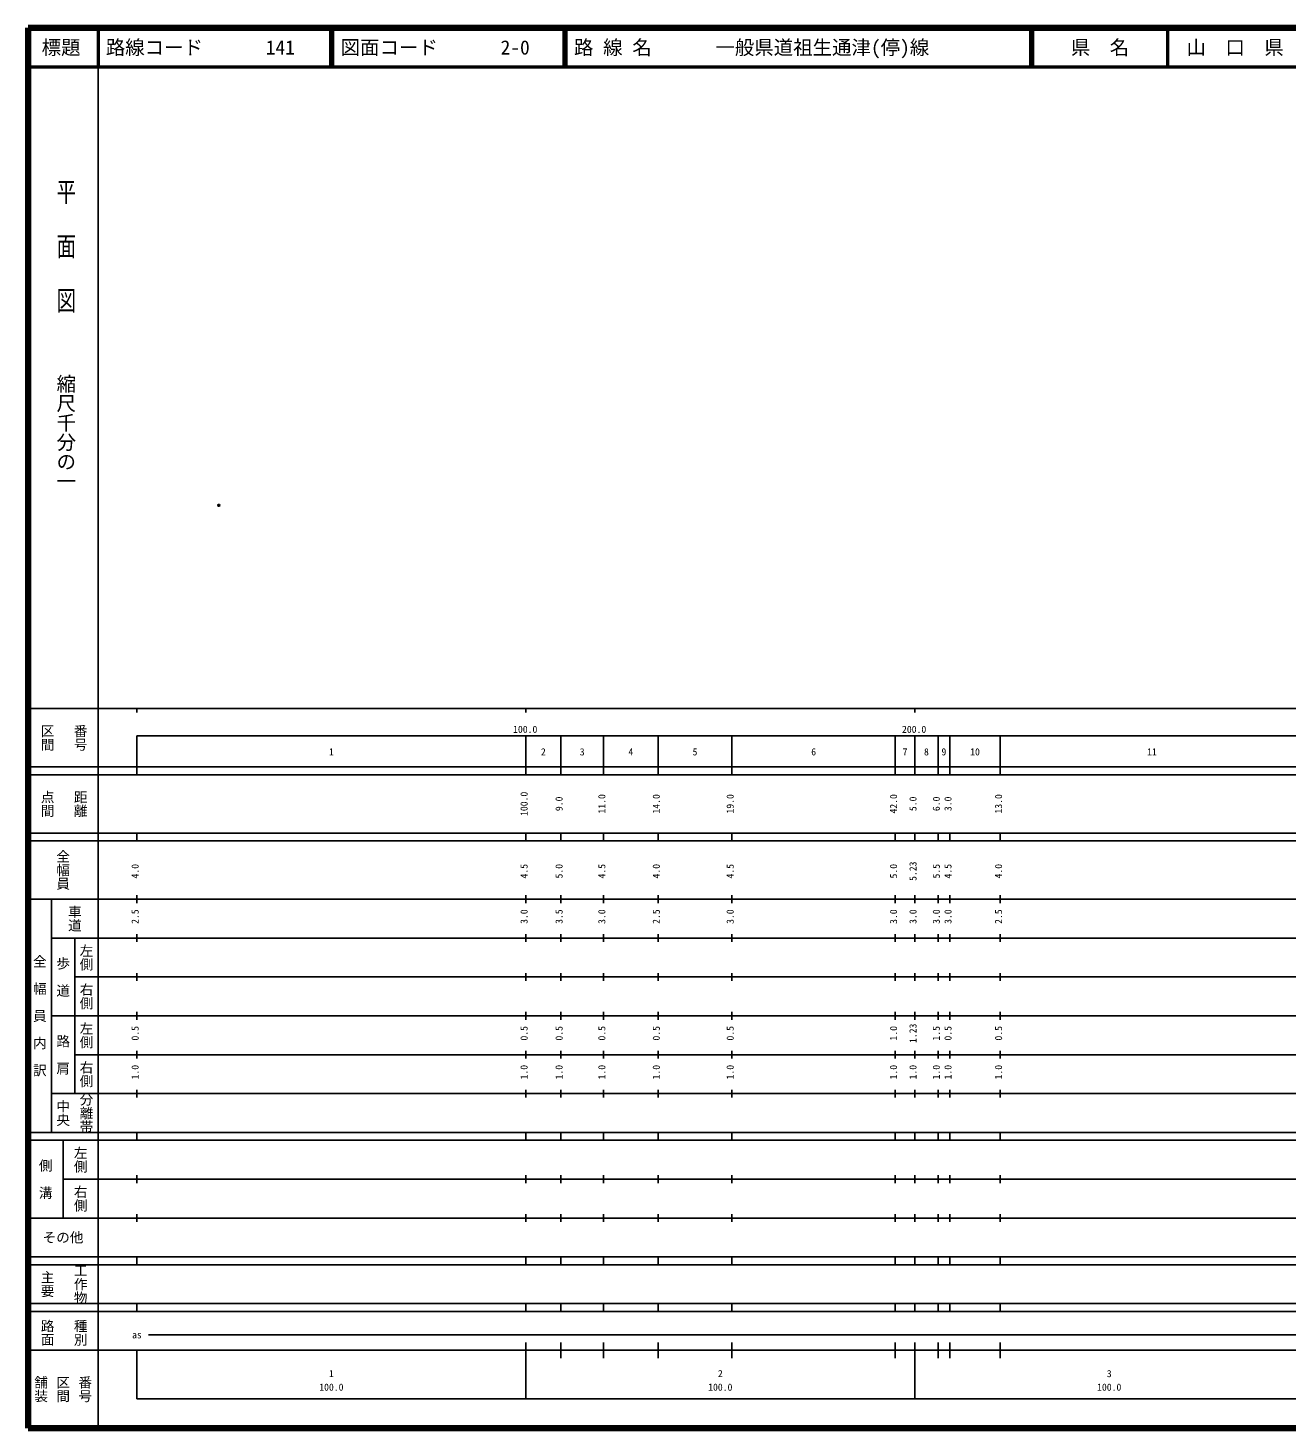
# Model space of a CAD drawing. Units: millimetres on the paper. Extents: x 40 to 680, y 20 to 380.
# Drawn here: x 40 to 363.7, y 20 to 380 of the extents above; entities that cross this region are included whole.
import ezdxf
from ezdxf.enums import TextEntityAlignment as Align

# ---------------------------------------------------------------- set-up
doc = ezdxf.new("R2010")
doc.units = ezdxf.units.MM
doc.header["$PDMODE"] = 32
doc.header["$PDSIZE"] = 0.5
doc.layers.add('M-OTRS', color=6, linetype='Continuous')
doc.layers.add('M-TTL-TXT', color=7, linetype='Continuous')
for name, color, linetype, lineweight in [('M-TTL', 2, 'Continuous', 140), ('M-TTL-BAND', 7, 'Continuous', 25), ('M-TTL-LINE', 7, 'Continuous', 50)]:
    doc.layers.add(name, color=color, linetype=linetype, lineweight=lineweight)
doc.styles.add('@ＭＳ ゴシック', font='')
doc.styles.add('ＭＳ ゴシック', font='')
doc.styles.get('@ＭＳ ゴシック').set_extended_font_data('@MS Gothic')
doc.styles.get('ＭＳ ゴシック').set_extended_font_data('MS Gothic')

msp = doc.modelspace()

# ---------------------------------------------------------------- linework, layer by layer
at = {"layer": 'M-OTRS'}
msp.add_point((89.058, 257.262), dxfattribs=at)
at = {"layer": 'M-TTL'}
for p, q in [((40, 380), (40, 20)), ((680, 380), (40, 380)), ((40, 20), (680, 20))]:
    msp.add_line(p, q, dxfattribs=at)
at = {"layer": 'M-TTL-BAND'}
for p, q in [((58, 370), (58, 20)), ((40, 205), (579, 205)), ((68, 205), (68, 204)), ((168, 205), (168, 204)), ((268, 205), (268, 204)), ((68, 198), (579, 198)), ((68, 198), (68, 188)), ((168, 188), (168, 198)), ((177, 188), (177, 198)), ((188, 188), (188, 198)), ((202, 188), (202, 198)), ((221, 188), (221, 198)), ((263, 188), (263, 198)), ((268, 188), (268, 198)), ((274, 188), (274, 198)), ((277, 188), (277, 198)), ((290, 188), (290, 198)), ((40, 190), (579, 190)), ((40, 188), (579, 188)), ((40, 173), (579, 173)), ((68, 171), (68, 173)), ((168, 171), (168, 173)), ((177, 171), (177, 173)), ((188, 171), (188, 173)), ((202, 171), (202, 173)), ((221, 171), (221, 173)), ((263, 171), (263, 173)), ((268, 171), (268, 173)), ((274, 171), (274, 173)), ((277, 171), (277, 173)), ((290, 171), (290, 173)), ((40, 171), (579, 171)), ((40, 156), (579, 156)), ((46, 96), (46, 156)), ((68, 155), (68, 157)), ((168, 155), (168, 157)), ((177, 155), (177, 157)), ((188, 155), (188, 157)), ((202, 155), (202, 157)), ((221, 155), (221, 157)), ((263, 155), (263, 157)), ((268, 155), (268, 157)), ((274, 155), (274, 157)), ((277, 155), (277, 157)), ((290, 155), (290, 157)), ((46, 146), (579, 146)), ((52, 146), (52, 106)), ((68, 145), (68, 147)), ((168, 145), (168, 147)), ((177, 145), (177, 147)), ((188, 145), (188, 147)), ((202, 145), (202, 147)), ((221, 145), (221, 147)), ((263, 145), (263, 147)), ((268, 145), (268, 147)), ((274, 145), (274, 147)), ((277, 145), (277, 147)), ((290, 145), (290, 147)), ((68, 135), (68, 137)), ((168, 135), (168, 137)), ((177, 135), (177, 137)), ((188, 135), (188, 137)), ((202, 135), (202, 137)), ((221, 135), (221, 137)), ((263, 135), (263, 137)), ((268, 135), (268, 137)), ((274, 135), (274, 137)), ((277, 135), (277, 137)), ((290, 135), (290, 137)), ((52, 136), (579, 136)), ((46, 126), (579, 126)), ((68, 125), (68, 127)), ((168, 125), (168, 127)), ((177, 125), (177, 127)), ((188, 125), (188, 127)), ((202, 125), (202, 127)), ((221, 125), (221, 127)), ((263, 125), (263, 127)), ((268, 125), (268, 127)), ((274, 125), (274, 127)), ((277, 125), (277, 127)), ((290, 125), (290, 127)), ((52, 116), (579, 116)), ((68, 115), (68, 117)), ((168, 115), (168, 117)), ((177, 115), (177, 117)), ((188, 115), (188, 117)), ((202, 115), (202, 117)), ((221, 115), (221, 117)), ((263, 115), (263, 117)), ((268, 115), (268, 117)), ((274, 115), (274, 117)), ((277, 115), (277, 117)), ((290, 115), (290, 117)), ((46, 106), (579, 106)), ((68, 105), (68, 107)), ((168, 105), (168, 107)), ((177, 105), (177, 107)), ((188, 105), (188, 107)), ((202, 105), (202, 107)), ((221, 105), (221, 107)), ((263, 105), (263, 107)), ((268, 105), (268, 107)), ((274, 105), (274, 107)), ((277, 105), (277, 107)), ((290, 105), (290, 107)), ((40, 96), (579, 96)), ((40, 94), (579, 94)), ((49, 94), (49, 74)), ((68, 94), (68, 96)), ((168, 94), (168, 96)), ((177, 94), (177, 96)), ((188, 94), (188, 96)), ((202, 94), (202, 96)), ((221, 94), (221, 96)), ((263, 94), (263, 96)), ((268, 94), (268, 96)), ((274, 94), (274, 96)), ((277, 94), (277, 96)), ((290, 94), (290, 96)), ((49, 84), (579, 84)), ((68, 83), (68, 85)), ((168, 83), (168, 85)), ((177, 83), (177, 85)), ((188, 83), (188, 85)), ((202, 83), (202, 85)), ((221, 83), (221, 85)), ((263, 83), (263, 85)), ((268, 83), (268, 85)), ((274, 83), (274, 85)), ((277, 83), (277, 85)), ((290, 83), (290, 85)), ((40, 74), (579, 74)), ((68, 73), (68, 75)), ((168, 73), (168, 75)), ((177, 73), (177, 75)), ((188, 73), (188, 75)), ((202, 73), (202, 75)), ((221, 73), (221, 75)), ((263, 73), (263, 75)), ((268, 73), (268, 75)), ((274, 73), (274, 75)), ((277, 73), (277, 75)), ((290, 73), (290, 75)), ((40, 64), (579, 64)), ((40, 62), (579, 62)), ((68, 62), (68, 64)), ((168, 62), (168, 64)), ((177, 62), (177, 64)), ((188, 62), (188, 64)), ((202, 62), (202, 64)), ((221, 62), (221, 64)), ((263, 62), (263, 64)), ((268, 62), (268, 64)), ((274, 62), (274, 64)), ((277, 62), (277, 64)), ((290, 62), (290, 64)), ((40, 52), (579, 52)), ((68, 50), (68, 52)), ((168, 50), (168, 52)), ((177, 50), (177, 52)), ((188, 50), (188, 52)), ((202, 50), (202, 52)), ((221, 50), (221, 52)), ((263, 50), (263, 52)), ((268, 50), (268, 52)), ((274, 50), (274, 52)), ((277, 50), (277, 52)), ((290, 50), (290, 52)), ((40, 50), (579, 50)), ((71, 44), (565, 44)), ((40, 40), (579, 40)), ((68, 40), (68, 27.5)), ((168, 27.5), (168, 42)), ((177, 38), (177, 42)), ((188, 38), (188, 42)), ((202, 38), (202, 42)), ((221, 38), (221, 42)), ((263, 38), (263, 42)), ((268, 27.5), (268, 42)), ((274, 38), (274, 42)), ((277, 38), (277, 42)), ((290, 38), (290, 42)), ((68, 27.5), (579, 27.5))]:
    msp.add_line(p, q, dxfattribs=at)
at = {"layer": 'M-TTL-LINE'}
for p, q in [((58, 380), (58, 370)), ((117.75, 380), (117.75, 370)), ((118.25, 380), (118.25, 370)), ((177.75, 380), (177.75, 370)), ((178.25, 380), (178.25, 370)), ((297.75, 380), (297.75, 370)), ((298.25, 380), (298.25, 370)), ((333, 380), (333, 370)), ((40, 370), (680, 370))]:
    msp.add_line(p, q, dxfattribs=at)

# ---------------------------------------------------------------- texts
at = {"layer": 'M-TTL-BAND', "style": '@ＭＳ ゴシック', "width": 1.4}
msp.add_text('平  面  図', height=3.666, rotation=270, dxfattribs=at).set_placement((49.777, 306.475), align=Align.MIDDLE_RIGHT)
at = {"layer": 'M-TTL-BAND', "style": '@ＭＳ ゴシック'}
msp.add_text('縮尺千分の一', height=3.666, rotation=270, dxfattribs=at).set_placement((49.777, 261.03), align=Align.MIDDLE_RIGHT)
for s, p in [('区間', (45, 197.5)), ('番号', (53.5, 197.5)), ('点間', (45, 180.5)), ('距離', (53.5, 180.5)), ('全幅員', (49, 163.5)), ('車道', (52, 151)), ('左側', (55, 141)), ('全\u3000幅\u3000員\u3000内\u3000訳', (43, 126)), ('歩\u3000道', (49, 136)), ('右側', (55, 131)), ('左側', (55, 121)), ('路\u3000肩', (49, 116)), ('右側', (55, 111)), ('分離帯', (55, 101)), ('中央', (49, 101)), ('左側', (53.5, 89)), ('側\u3000溝', (44.5, 84)), ('右側', (53.5, 79)), ('工作物', (53.5, 57)), ('主要', (45, 57)), ('路面', (45, 44.5)), ('種別', (53.5, 44.5)), ('舗装', (43.333, 30)), ('区間', (49, 30)), ('番号', (54.667, 30))]:
    msp.add_text(s, height=2.566, rotation=270, dxfattribs=at).set_placement(p, align=Align.MIDDLE_CENTER)
at = {"layer": 'M-TTL-BAND', "style": 'ＭＳ ゴシック'}
for s, p in [('100.0', (167.844, 198.195)), ('200.0', (267.844, 198.195)), ('1', (118, 192.405)), ('2', (172.5, 192.405)), ('3', (182.5, 192.405)), ('4', (195, 192.405)), ('5', (211.5, 192.405)), ('6', (242, 192.405)), ('7', (265.5, 192.405)), ('8', (271, 192.405)), ('9', (275.5, 192.405)), ('10', (283.5, 192.405)), ('11', (329, 192.405)), ('as', (68, 42.5)), ('1', (118, 32.523)), ('2', (218, 32.523)), ('3', (318, 32.523)), ('100.0', (118, 29.033)), ('100.0', (218, 29.033)), ('100.0', (318, 29.033))]:
    msp.add_text(s, height=1.833, dxfattribs=at).set_placement(p, align=Align.BOTTOM_CENTER)
for s, p in [('100.0', (169, 180.5)), ('9.0', (178, 180.5)), ('11.0', (189, 180.5)), ('14.0', (203, 180.5)), ('19.0', (222, 180.5)), ('42.0', (264, 180.5)), ('5.0', (269, 180.5)), ('6.0', (275, 180.5)), ('3.0', (278, 180.5)), ('13.0', (291, 180.5)), ('4.0', (69, 163.174)), ('4.5', (169, 163.174)), ('5.0', (178, 163.174)), ('4.5', (189, 163.174)), ('4.0', (203, 163.174)), ('4.5', (222, 163.174)), ('5.0', (264, 163.174)), ('5.23', (269, 163.174)), ('5.5', (275, 163.174)), ('4.5', (278, 163.174)), ('4.0', (291, 163.174)), ('2.5', (69, 151.5)), ('3.0', (169, 151.5)), ('3.5', (178, 151.5)), ('3.0', (189, 151.5)), ('2.5', (203, 151.5)), ('3.0', (222, 151.5)), ('3.0', (264, 151.5)), ('3.0', (269, 151.5)), ('3.0', (275, 151.5)), ('3.0', (278, 151.5)), ('2.5', (291, 151.5)), ('0.5', (69, 121.5)), ('0.5', (169, 121.5)), ('0.5', (178, 121.5)), ('0.5', (189, 121.5)), ('0.5', (203, 121.5)), ('0.5', (222, 121.5)), ('1.0', (264, 121.5)), ('1.23', (269, 121.5)), ('1.5', (275, 121.5)), ('0.5', (278, 121.5)), ('0.5', (291, 121.5)), ('1.0', (69, 111.5)), ('1.0', (169, 111.5)), ('1.0', (178, 111.5)), ('1.0', (189, 111.5)), ('1.0', (203, 111.5)), ('1.0', (222, 111.5)), ('1.0', (264, 111.5)), ('1.0', (269, 111.5)), ('1.0', (275, 111.5)), ('1.0', (278, 111.5)), ('1.0', (291, 111.5))]:
    msp.add_text(s, height=1.833, rotation=90, dxfattribs=at).set_placement(p, align=Align.BOTTOM_CENTER)
msp.add_text('その他', height=2.566, dxfattribs=at).set_placement((49, 69), align=Align.MIDDLE_CENTER)
at = {"layer": 'M-TTL-TXT', "style": 'ＭＳ ゴシック'}
for s, p in [('標題', (48.5, 375)), ('県\u3000名', (315.625, 375)), ('山\u3000口\u3000県', (350.375, 375))]:
    msp.add_text(s, height=3.666, dxfattribs=at).set_placement(p, align=Align.MIDDLE_CENTER)
for s, p in [('路線コード', (60, 375)), ('141', (101.142, 375)), ('図面コード', (120.38, 375)), ('2-0', (161.521, 375)), ('路 線 名', (180.38, 375)), ('一般県道祖生通津(停)線', (216.734, 375))]:
    msp.add_text(s, height=3.666, dxfattribs=at).set_placement(p, align=Align.MIDDLE_LEFT)

doc.saveas('drawing.dxf')
